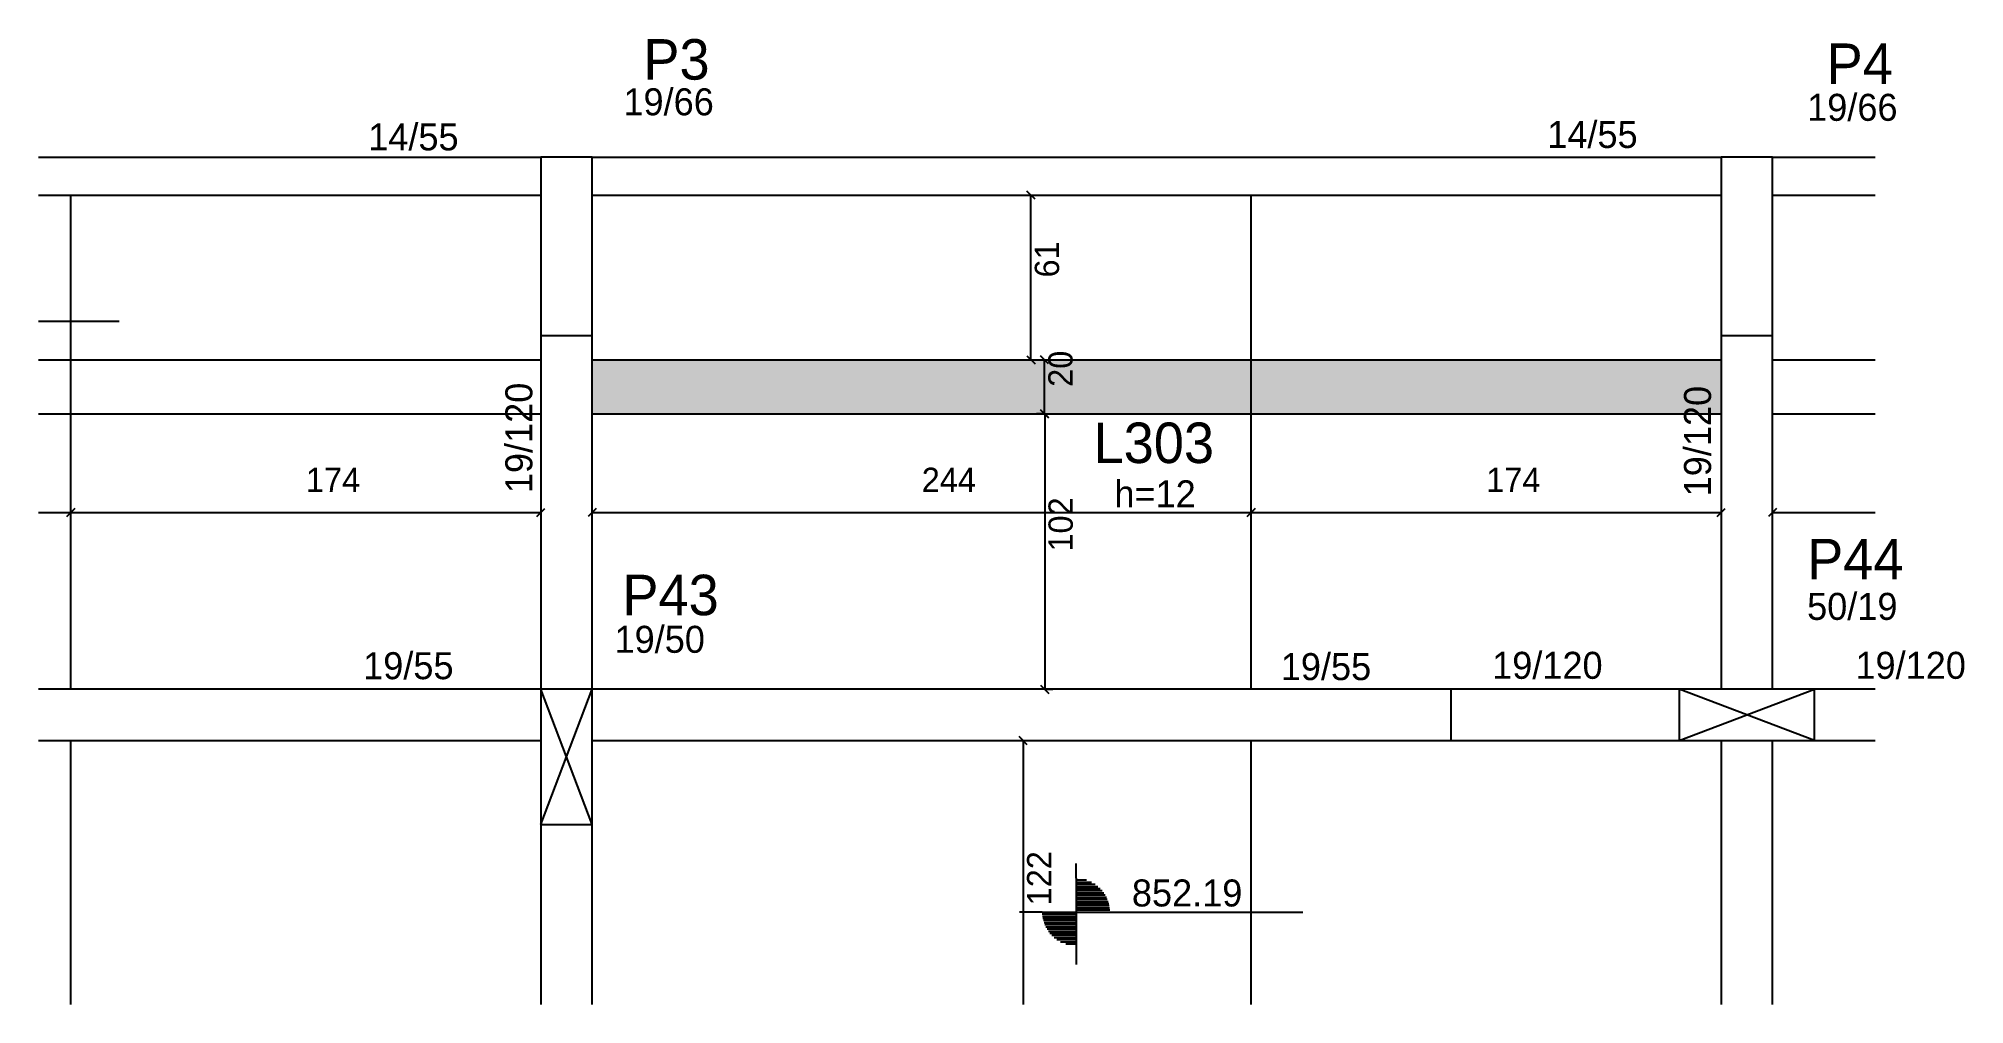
# Model space of a CAD drawing. Header units: metres. Extents: x 3399 to 4112, y 2494 to 2852.
import ezdxf

# ---------------------------------------------------------------- set-up
doc = ezdxf.new("R2010")
doc.units = ezdxf.units.M
for name, color, linetype in [('1', 7, 'Continuous'), ('3', 7, 'Continuous'), ('4', 7, 'Continuous'), ('7', 7, 'Continuous'), ('Hachura', 7, 'Continuous'), ('Painéis', 7, 'Continuous')]:
    doc.layers.add(name, color=color, linetype=linetype)

msp = doc.modelspace()

# ---------------------------------------------------------------- hatches: boundary and pattern name
at = {"layer": 'Hachura'}
h = msp.add_hatch(color=7, dxfattribs=at)
h.dxf.hatch_style = 1
h.paths.add_polyline_path([(3604.07, 2712.94), (4022.07, 2712.94), (4022.07, 2732.94), (3604.07, 2732.94), (3604.07, 2712.94)])

# ---------------------------------------------------------------- linework, layer by layer
at = {"layer": '1', "color": 1, "lineweight": 25}
for p, q in [((3585.07, 2560.94), (3604.07, 2610.94)), ((3604.07, 2560.94), (3585.07, 2610.94)), ((4006.57, 2591.94), (4056.57, 2610.94)), ((4056.57, 2591.94), (4006.57, 2610.94))]:
    msp.add_line(p, q, dxfattribs=at)
at = {"layer": '3', "color": 3, "lineweight": 25}
for p, q in [((3399.07, 2807.94), (3585.07, 2807.94)), ((3604.07, 2807.94), (4022.07, 2807.94)), ((4041.07, 2807.94), (4079.06, 2807.94)), ((3399.07, 2793.94), (3585.07, 2793.94)), ((3604.07, 2793.94), (4022.07, 2793.94)), ((4041.07, 2793.94), (4079.06, 2793.94)), ((3399.07, 2747.3), (3428.9, 2747.3)), ((3922.07, 2591.94), (3922.07, 2610.94)), ((3783.23, 2540.96), (3783.23, 2546.46)), ((3783.23, 2540.96), (3783.23, 2515.96)), ((3783.23, 2540.35), (3787.08, 2540.35)), ((3783.23, 2539.56), (3788.98, 2539.56)), ((3783.23, 2538.77), (3790.3, 2538.77)), ((3783.23, 2537.97), (3791.33, 2537.97)), ((3783.23, 2537.18), (3792.18, 2537.18)), ((3783.23, 2536.39), (3792.89, 2536.39)), ((3783.23, 2535.59), (3793.49, 2535.59)), ((3783.23, 2534.8), (3794, 2534.8)), ((3783.23, 2534.01), (3794.43, 2534.01)), ((3783.23, 2533.22), (3794.79, 2533.22)), ((3783.23, 2532.42), (3795.08, 2532.42)), ((3783.23, 2531.63), (3795.32, 2531.63)), ((3770.73, 2528.46), (3762.3, 2528.46)), ((3770.73, 2528.46), (3795.73, 2528.46)), ((3783.23, 2527.67), (3770.73, 2527.67)), ((3783.23, 2526.87), (3770.83, 2526.87)), ((3783.23, 2526.08), (3770.96, 2526.08)), ((3783.23, 2525.29), (3771.14, 2525.29)), ((3783.23, 2524.49), (3771.37, 2524.49)), ((3783.23, 2530.84), (3795.5, 2530.84)), ((3783.23, 2530.04), (3795.63, 2530.04)), ((3783.23, 2529.25), (3795.73, 2529.25)), ((3795.73, 2528.46), (3867.15, 2528.46)), ((3783.23, 2523.7), (3771.67, 2523.7)), ((3783.23, 2522.91), (3772.03, 2522.91)), ((3783.23, 2522.12), (3772.46, 2522.12)), ((3783.23, 2521.32), (3772.96, 2521.32)), ((3783.23, 2520.53), (3773.56, 2520.53)), ((3783.23, 2519.74), (3774.27, 2519.74)), ((3783.23, 2518.94), (3775.12, 2518.94)), ((3783.23, 2518.15), (3776.16, 2518.15)), ((3783.23, 2517.36), (3777.48, 2517.36)), ((3783.23, 2516.57), (3779.38, 2516.57)), ((3783.23, 2515.96), (3783.23, 2509.09))]:
    msp.add_line(p, q, dxfattribs=at)
for points in [[(3585.07, 2741.94), (3585.07, 2610.94)], [(3604.07, 2610.94), (3604.07, 2741.94)], [(4022.07, 2741.94), (4022.07, 2610.94)], [(4041.07, 2610.94), (4041.07, 2741.94)], [(3585.07, 2610.94), (3399.07, 2610.94)], [(4006.57, 2610.94), (3604.07, 2610.94)], [(4079.06, 2610.94), (4056.57, 2610.94)], [(3399.07, 2591.94), (3585.07, 2591.94)], [(3585.07, 2591.94), (3585.07, 2494.24)], [(3604.07, 2591.94), (4006.57, 2591.94)], [(3604.07, 2494.24), (3604.07, 2591.94)], [(4022.07, 2591.94), (4022.07, 2494.24)], [(4041.07, 2494.24), (4041.07, 2591.94)], [(4056.57, 2591.94), (4079.06, 2591.94)]]:
    msp.add_lwpolyline(points, dxfattribs=at)
at = {"layer": '7', "color": 7, "lineweight": 25}
for points in [[(3604.07, 2807.94), (3585.07, 2807.94)], [(3585.07, 2807.94), (3585.07, 2741.94)], [(3604.07, 2741.94), (3604.07, 2807.94)], [(4041.07, 2807.94), (4022.07, 2807.94)], [(4022.07, 2807.94), (4022.07, 2741.94)], [(4041.07, 2741.94), (4041.07, 2807.94)], [(3585.07, 2741.94), (3604.07, 2741.94)], [(4022.07, 2741.94), (4041.07, 2741.94)], [(3604.07, 2610.94), (3585.07, 2610.94)], [(3585.07, 2610.94), (3585.07, 2560.94)], [(3604.07, 2560.94), (3604.07, 2610.94)], [(4056.57, 2610.94), (4006.57, 2610.94)], [(4006.57, 2610.94), (4006.57, 2591.94)], [(4056.57, 2591.94), (4056.57, 2610.94)], [(4006.57, 2591.94), (4056.57, 2591.94)], [(3585.07, 2560.94), (3604.07, 2560.94)]]:
    msp.add_lwpolyline(points, dxfattribs=at)
at = {"layer": 'Painéis', "color": 0, "lineweight": 25}
for p, q in [((3768.02, 2792.44), (3765.02, 2795.44)), ((3765.02, 2734.44), (3768.02, 2731.44)), ((3773.03, 2731.44), (3770.03, 2734.44)), ((3770.03, 2714.44), (3773.03, 2711.44)), ((3773.1, 2711.44), (3770.1, 2714.44)), ((3409.57, 2674.94), (3412.57, 2677.94)), ((3412.57, 2677.94), (3409.57, 2674.94)), ((3583.57, 2674.94), (3586.57, 2677.94)), ((3605.57, 2677.94), (3602.57, 2674.94)), ((3846.57, 2674.94), (3849.57, 2677.94)), ((3849.57, 2677.94), (3846.57, 2674.94)), ((4020.57, 2674.94), (4023.57, 2677.94)), ((4042.57, 2677.94), (4039.57, 2674.94)), ((3770.1, 2612.44), (3773.1, 2609.44)), ((3765.12, 2590.44), (3762.12, 2593.44))]:
    msp.add_line(p, q, dxfattribs=at)
at = {"layer": 'Painéis', "color": 200, "lineweight": 25}
for p, q in [((3411.07, 2610.94), (3411.07, 2793.94)), ((3848.07, 2610.94), (3848.07, 2793.94)), ((3399.07, 2732.94), (3585.07, 2732.94)), ((3604.07, 2732.94), (4022.07, 2732.94)), ((4041.07, 2732.94), (4079.06, 2732.94)), ((3399.07, 2712.94), (3585.07, 2712.94)), ((3604.07, 2712.94), (4022.07, 2712.94)), ((4041.07, 2712.94), (4079.06, 2712.94)), ((3411.07, 2494.24), (3411.07, 2591.94)), ((3848.07, 2494.24), (3848.07, 2591.94))]:
    msp.add_line(p, q, dxfattribs=at)
at = {"layer": 'Painéis', "color": 4, "lineweight": 25}
for p, q in [((3766.52, 2732.94), (3766.52, 2793.94)), ((3771.53, 2712.94), (3771.53, 2732.94)), ((3770.98, 2712.94), (3768.6, 2712.94)), ((3769.52, 2712.94), (3774.53, 2712.94)), ((3771.6, 2712.94), (3771.6, 2610.94)), ((3399.07, 2676.44), (3411.07, 2676.44)), ((3411.07, 2676.44), (3585.07, 2676.44)), ((3604.07, 2676.44), (3848.07, 2676.44)), ((3848.07, 2676.44), (4022.07, 2676.44)), ((4041.07, 2676.44), (4079.06, 2676.44)), ((3771.9, 2610.94), (3774.6, 2610.94)), ((3763.62, 2591.94), (3763.62, 2494.24))]:
    msp.add_line(p, q, dxfattribs=at)

# ---------------------------------------------------------------- texts
at = {"layer": '3', "color": 3, "lineweight": 25}
for s, p in [('19/66', (3615.63, 2823.49)), ('19/66', (4053.91, 2821.45)), ('14/55', (3521.13, 2810.5)), ('14/55', (3957.68, 2811.39)), ('h=12', (3797.41, 2678.32)), ('50/19', (4053.89, 2636.65)), ('19/50', (3612.33, 2624.46)), ('19/55', (3519.26, 2614.69)), ('19/55', (3859.02, 2614.35)), ('19/120', (3937.28, 2614.83)), ('19/120', (4071.78, 2614.83)), ('852.19', (3803.89, 2530.53))]:
    msp.add_text(s, height=10, dxfattribs=at).set_placement(p)
for p in [(3581.91, 2683.58), (4018.32, 2682.4)]:
    msp.add_text('19/120', height=10, rotation=90, dxfattribs=at).set_placement(p)
at = {"layer": '4', "color": 4, "lineweight": 25}
for s, p in [('P3', (3623.01, 2836.7)), ('P4', (4061.11, 2835.1)), ('L303', (3789.69, 2694.72)), ('P44', (4053.89, 2651.65)), ('P43', (3615.24, 2638.37))]:
    msp.add_text(s, height=15, dxfattribs=at).set_placement(p)
at = {"layer": 'Painéis', "color": 240, "lineweight": 25}
for s, p in [('61', (3776.93, 2763.44)), ('20', (3781.94, 2722.94)), ('102', (3782.01, 2661.94)), ('122', (3774.07, 2530.94))]:
    msp.add_text(s, height=9, rotation=90, dxfattribs=at).set_placement(p)
for s, p in [('174', (3498.07, 2684)), ('244', (3726.07, 2684)), ('174', (3935.07, 2684))]:
    msp.add_text(s, height=9, dxfattribs=at).set_placement(p)

doc.saveas('drawing.dxf')
